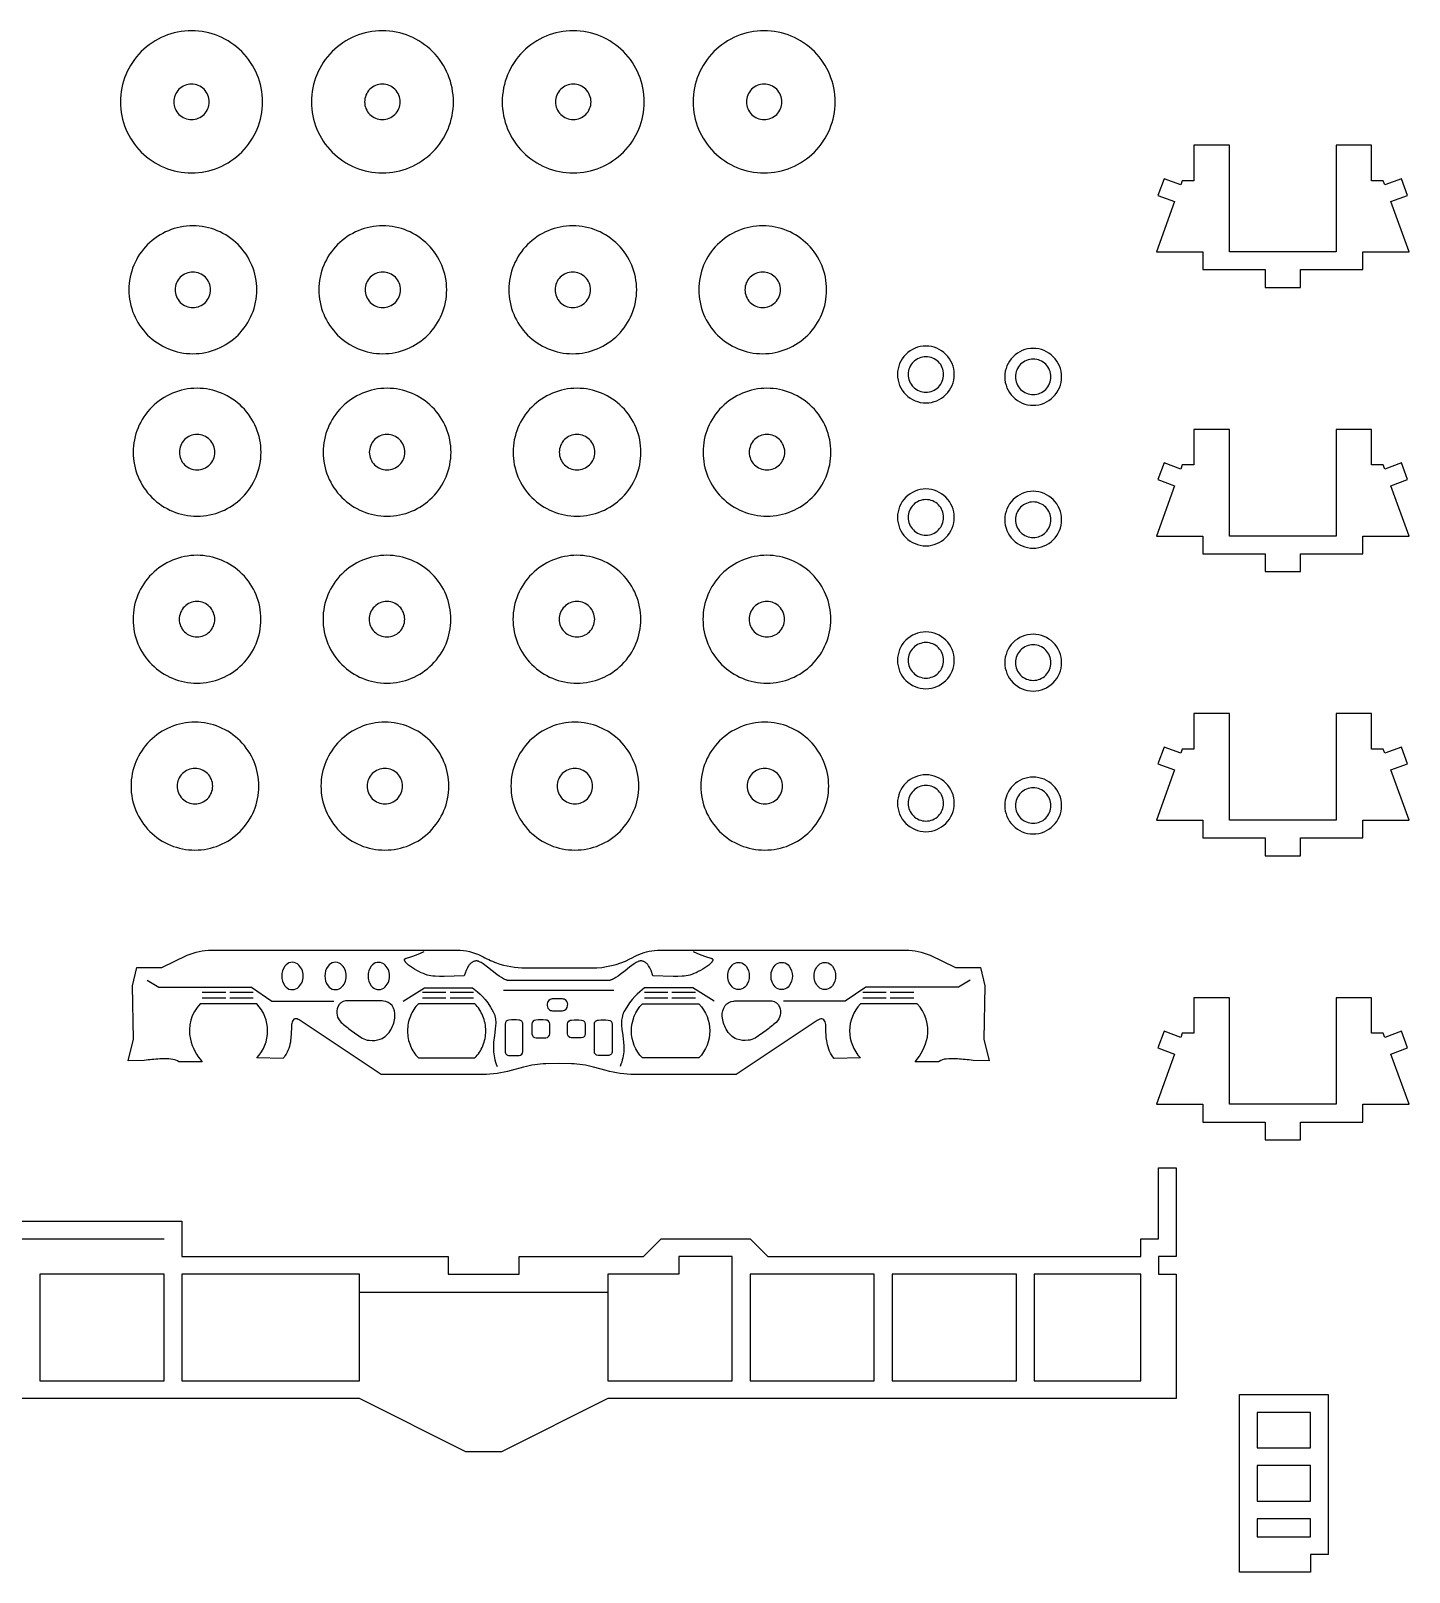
# Model space of a CAD drawing. Extents: x -80 to 87, y -38 to 108.
# Drawn here: x 7.25 to 46.06, y 34.99 to 78.38 of the extents above; entities that cross this region are included whole.
import ezdxf

# ---------------------------------------------------------------- set-up
doc = ezdxf.new("R2010")
doc.units = 0
doc.header["$MEASUREMENT"] = 0
doc.layers.get('0').update_dxf_attribs({"linetype": 'CONTINUOUS'})
doc.layers.add('ENGRAVE', color=1, linetype='CONTINUOUS')

msp = doc.modelspace()

# ---------------------------------------------------------------- linework, layer by layer
for points in [[(9.775, 76.384, 0.414214), (11.775, 74.384, 0.414214), (13.775, 76.384, 0.414214), (11.775, 78.384, 0.414214)], [(15.149, 76.384, 0.414214), (17.149, 74.384, 0.414214), (19.149, 76.384, 0.414214), (17.149, 78.384, 0.414214)], [(20.523, 76.384, 0.414214), (22.523, 74.384, 0.414214), (24.523, 76.384, 0.414214), (22.523, 78.384, 0.414214)], [(25.897, 76.384, 0.414214), (27.897, 74.384, 0.414214), (29.897, 76.384, 0.414214), (27.897, 78.384, 0.414214)], [(11.275, 76.384, 0.414214), (11.775, 75.884, 0.414214), (12.275, 76.384, 0.414214), (11.775, 76.884, 0.414214)], [(16.649, 76.384, 0.414214), (17.149, 75.884, 0.414214), (17.649, 76.384, 0.414214), (17.149, 76.884, 0.414214)], [(22.023, 76.384, 0.414214), (22.523, 75.884, 0.414214), (23.023, 76.384, 0.414214), (22.523, 76.884, 0.414214)], [(27.397, 76.384, 0.414214), (27.897, 75.884, 0.414214), (28.397, 76.384, 0.414214), (27.897, 76.884, 0.414214)], [(10.012, 71.093, 0.414214), (11.812, 69.293, 0.414214), (13.612, 71.093, 0.414214), (11.812, 72.893, 0.414214)], [(15.36, 71.093, 0.414214), (17.16, 69.293, 0.414214), (18.96, 71.093, 0.414214), (17.16, 72.893, 0.414214)], [(20.709, 71.093, 0.414214), (22.509, 69.293, 0.414214), (24.309, 71.093, 0.414214), (22.509, 72.893, 0.414214)], [(26.057, 71.093, 0.414214), (27.857, 69.293, 0.414214), (29.657, 71.093, 0.414214), (27.857, 72.893, 0.414214)], [(11.312, 71.093, 0.414214), (11.812, 70.593, 0.414214), (12.312, 71.093, 0.414214), (11.812, 71.593, 0.414214)], [(16.66, 71.093, 0.414214), (17.16, 70.593, 0.414214), (17.66, 71.093, 0.414214), (17.16, 71.593, 0.414214)], [(22.009, 71.093, 0.414214), (22.509, 70.593, 0.414214), (23.009, 71.093, 0.414214), (22.509, 71.593, 0.414214)], [(27.357, 71.093, 0.414214), (27.857, 70.593, 0.414214), (28.357, 71.093, 0.414214), (27.857, 71.593, 0.414214)], [(31.652, 68.709, 0.414214), (32.452, 67.909, 0.414214), (33.252, 68.709, 0.414214), (32.452, 69.509, 0.414214)], [(34.673, 68.643, 0.414214), (35.473, 67.843, 0.414214), (36.273, 68.643, 0.414214), (35.473, 69.443, 0.414214)], [(31.952, 68.709, 0.414214), (32.452, 68.209, 0.414214), (32.952, 68.709, 0.414214), (32.452, 69.209, 0.414214)], [(34.973, 68.643, 0.414214), (35.473, 68.143, 0.414214), (35.973, 68.643, 0.414214), (35.473, 69.143, 0.414214)], [(10.132, 66.52, 0.414214), (11.932, 64.72, 0.414214), (13.732, 66.52, 0.414214), (11.932, 68.32, 0.414214)], [(15.481, 66.52, 0.414214), (17.281, 64.72, 0.414214), (19.081, 66.52, 0.414214), (17.281, 68.32, 0.414214)], [(20.829, 66.52, 0.414214), (22.629, 64.72, 0.414214), (24.429, 66.52, 0.414214), (22.629, 68.32, 0.414214)], [(26.178, 66.52, 0.414214), (27.978, 64.72, 0.414214), (29.778, 66.52, 0.414214), (27.978, 68.32, 0.414214)], [(11.432, 66.52, 0.414214), (11.932, 66.02, 0.414214), (12.432, 66.52, 0.414214), (11.932, 67.02, 0.414214)], [(16.781, 66.52, 0.414214), (17.281, 66.02, 0.414214), (17.781, 66.52, 0.414214), (17.281, 67.02, 0.414214)], [(22.129, 66.52, 0.414214), (22.629, 66.02, 0.414214), (23.129, 66.52, 0.414214), (22.629, 67.02, 0.414214)], [(27.478, 66.52, 0.414214), (27.978, 66.02, 0.414214), (28.478, 66.52, 0.414214), (27.978, 67.02, 0.414214)], [(31.652, 64.685, 0.414214), (32.452, 63.885, 0.414214), (33.252, 64.685, 0.414214), (32.452, 65.485, 0.414214)], [(31.952, 64.685, 0.414214), (32.452, 64.185, 0.414214), (32.952, 64.685, 0.414214), (32.452, 65.185, 0.414214)], [(34.673, 64.619, 0.414214), (35.473, 63.819, 0.414214), (36.273, 64.619, 0.414214), (35.473, 65.419, 0.414214)], [(34.973, 64.619, 0.414214), (35.473, 64.119, 0.414214), (35.973, 64.619, 0.414214), (35.473, 65.119, 0.414214)], [(10.129, 61.818, 0.414214), (11.929, 60.018, 0.414214), (13.729, 61.818, 0.414214), (11.929, 63.618, 0.414214)], [(15.477, 61.818, 0.414214), (17.277, 60.018, 0.414214), (19.077, 61.818, 0.414214), (17.277, 63.618, 0.414214)], [(20.826, 61.818, 0.414214), (22.626, 60.018, 0.414214), (24.426, 61.818, 0.414214), (22.626, 63.618, 0.414214)], [(26.174, 61.818, 0.414214), (27.974, 60.018, 0.414214), (29.774, 61.818, 0.414214), (27.974, 63.618, 0.414214)], [(11.429, 61.818, 0.414214), (11.929, 61.318, 0.414214), (12.429, 61.818, 0.414214), (11.929, 62.318, 0.414214)], [(16.777, 61.818, 0.414214), (17.277, 61.318, 0.414214), (17.777, 61.818, 0.414214), (17.277, 62.318, 0.414214)], [(22.126, 61.818, 0.414214), (22.626, 61.318, 0.414214), (23.126, 61.818, 0.414214), (22.626, 62.318, 0.414214)], [(27.474, 61.818, 0.414214), (27.974, 61.318, 0.414214), (28.474, 61.818, 0.414214), (27.974, 62.318, 0.414214)], [(31.652, 60.661, 0.414214), (32.452, 59.861, 0.414214), (33.252, 60.661, 0.414214), (32.452, 61.461, 0.414214)], [(34.673, 60.596, 0.414214), (35.473, 59.796, 0.414214), (36.273, 60.596, 0.414214), (35.473, 61.396, 0.414214)], [(31.952, 60.661, 0.414214), (32.452, 60.161, 0.414214), (32.952, 60.661, 0.414214), (32.452, 61.161, 0.414214)], [(34.973, 60.596, 0.414214), (35.473, 60.096, 0.414214), (35.973, 60.596, 0.414214), (35.473, 61.096, 0.414214)], [(10.071, 57.119, 0.414214), (11.871, 55.319, 0.414214), (13.671, 57.119, 0.414214), (11.871, 58.919, 0.414214)], [(15.419, 57.119, 0.414214), (17.219, 55.319, 0.414214), (19.019, 57.119, 0.414214), (17.219, 58.919, 0.414214)], [(20.768, 57.119, 0.414214), (22.568, 55.319, 0.414214), (24.368, 57.119, 0.414214), (22.568, 58.919, 0.414214)], [(26.116, 57.119, 0.414214), (27.916, 55.319, 0.414214), (29.716, 57.119, 0.414214), (27.916, 58.919, 0.414214)], [(11.371, 57.119, 0.414214), (11.871, 56.619, 0.414214), (12.371, 57.119, 0.414214), (11.871, 57.619, 0.414214)], [(16.719, 57.119, 0.414214), (17.219, 56.619, 0.414214), (17.719, 57.119, 0.414214), (17.219, 57.619, 0.414214)], [(22.068, 57.119, 0.414214), (22.568, 56.619, 0.414214), (23.068, 57.119, 0.414214), (22.568, 57.619, 0.414214)], [(27.416, 57.119, 0.414214), (27.916, 56.619, 0.414214), (28.416, 57.119, 0.414214), (27.916, 57.619, 0.414214)], [(31.652, 56.637, 0.414214), (32.452, 55.837, 0.414214), (33.252, 56.637, 0.414214), (32.452, 57.437, 0.414214)], [(34.673, 56.572, 0.414214), (35.473, 55.772, 0.414214), (36.273, 56.572, 0.414214), (35.473, 57.372, 0.414214)], [(31.952, 56.637, 0.414214), (32.452, 56.137, 0.414214), (32.952, 56.637, 0.414214), (32.452, 57.137, 0.414214)], [(34.973, 56.572, 0.414214), (35.473, 56.072, 0.414214), (35.973, 56.572, 0.414214), (35.473, 57.072, 0.414214)], [(22.111, 52.001), (23.047, 52.001, 0.116434), (24.116, 52.254, -0.014534), (24.372, 52.379, -0.10173), (24.968, 52.501), (31.885, 52.501, -0.101969), (32.57, 52.36), (33.281, 52.015), (33.99, 52.014), (34.112, 51.501), (34.082, 49.995), (34.234, 49.384), (33.783, 49.398, 0.01525), (33.338, 49.44, 0.047155), (33.023, 49.435, 0.124128), (32.825, 49.37), (32.809, 49.358), (32.146, 49.358, 0.136318), (32.493, 50.056, 0.240433), (32.203, 50.992), (30.612, 50.992, 0.402477), (30.612, 49.466), (29.869, 49.451, -0.124258), (29.669, 49.896, -0.049232), (29.638, 50.283, 0.047949), (29.631, 50.413, 0.129502), (29.578, 50.543, 0.329737), (29.468, 50.562, 0.064362), (29.387, 50.519), (27.111, 49.001), (24.245, 49.001, -0.062798), (23.448, 49.11), (23.097, 49.211, 0.051481), (22.469, 49.301), (22.111, 49.309), (21.753, 49.301, 0.051481), (21.125, 49.211), (20.774, 49.11, -0.062798), (19.977, 49.001), (17.111, 49.001), (14.835, 50.519, 0.133161), (14.717, 50.571, 0.346872), (14.619, 50.503, 0.092978), (14.587, 50.372, -0.029152), (14.566, 49.968, -0.112877), (14.406, 49.523, -0.024716), (14.354, 49.451), (13.611, 49.466, 0.402478), (13.611, 50.992), (12.019, 50.992, 0.256286), (11.743, 49.996, 0.125261), (12.077, 49.358), (11.413, 49.358, 0.127087), (11.252, 49.426, 0.049686), (11.02, 49.445), (10.885, 49.44, 0.01525), (10.439, 49.398), (9.988, 49.384), (10.14, 49.995), (10.111, 51.501), (10.233, 52.014), (10.942, 52.015), (11.653, 52.36, -0.101969), (12.337, 52.501), (19.254, 52.501, -0.116435), (19.93, 52.342, 0.033296), (20.361, 52.144, 0.087105), (21.176, 52.001)], [(17.111, 51.074), (16.111, 51.074, 0.294301), (15.895, 50.908, 0.31771), (15.989, 50.469, 0.023635), (16.27, 50.242), (16.575, 50.027, 0.125755), (16.778, 49.964, 0.107926), (17.09, 49.992, 0.181572), (17.394, 50.274, 0.105194), (17.502, 50.634, 0.181486), (17.422, 50.939, 0.202093), (17.18, 51.069, 0.029313)], [(24.162, 50.229, -0.193944), (24.469, 50.992), (26.06, 50.992, -0.402477), (26.06, 49.466), (24.469, 49.466, -0.193944)], [(27.111, 51.074), (28.111, 51.074, -0.294301), (28.327, 50.908, -0.317708), (28.234, 50.469, -0.023634), (27.953, 50.242), (27.647, 50.027, -0.125756), (27.444, 49.964, -0.107927), (27.133, 49.992, -0.181573), (26.829, 50.274, -0.105192), (26.72, 50.634, -0.181486), (26.8, 50.939, -0.202092), (27.042, 51.069, -0.029314)], [(20.993, 50.534, 0.012664), (20.713, 50.534, 0.399321), (20.606, 50.421), (20.606, 49.647, 0.414318), (20.719, 49.534, 0.012657), (20.999, 49.534, 0.399323), (21.106, 49.647), (21.106, 50.421, 0.414315)], [(21.748, 50.534, 0.012665), (21.468, 50.534, 0.399323), (21.361, 50.421, 0.012688), (21.361, 50.141, 0.399327), (21.474, 50.034, 0.012657), (21.754, 50.034, 0.399321), (21.861, 50.147, 0.012647), (21.861, 50.427, 0.399321)], [(22.474, 50.534, -0.012665), (22.754, 50.534, -0.399323), (22.861, 50.421, -0.012606), (22.861, 50.141, -0.399314), (22.748, 50.034, -0.012657), (22.468, 50.034, -0.399323), (22.361, 50.147, -0.012688), (22.361, 50.427, -0.399327)], [(23.23, 50.534, -0.012666), (23.51, 50.534, -0.399326), (23.617, 50.421), (23.617, 49.647, -0.414316), (23.504, 49.534, -0.012656), (23.224, 49.534, -0.399322), (23.117, 49.647), (23.117, 50.421, -0.414317)]]:
    msp.add_lwpolyline(points, format="xyb", close=True)
for points in [[(42.5, 71.161), (43, 71.161), (43, 71.661), (44.75, 71.661), (44.75, 72.161), (46.059, 72.161), (45.544, 73.577), (46.014, 73.748), (45.843, 74.217), (45.373, 74.046), (45.331, 74.161), (45, 74.161), (45, 75.161), (44, 75.161), (44, 72.161), (42.5, 72.161), (41, 72.161), (41, 75.161), (40, 75.161), (40, 74.161), (39.669, 74.161), (39.627, 74.046), (39.157, 74.217), (38.986, 73.748), (39.456, 73.577), (38.941, 72.161), (40.25, 72.161), (40.25, 71.661), (42, 71.661), (42, 71.161)], [(42.5, 63.161), (43, 63.161), (43, 63.661), (44.75, 63.661), (44.75, 64.161), (46.059, 64.161), (45.544, 65.577), (46.014, 65.748), (45.843, 66.217), (45.373, 66.046), (45.331, 66.161), (45, 66.161), (45, 67.161), (44, 67.161), (44, 64.161), (42.5, 64.161), (41, 64.161), (41, 67.161), (40, 67.161), (40, 66.161), (39.669, 66.161), (39.627, 66.046), (39.157, 66.217), (38.986, 65.748), (39.456, 65.577), (38.941, 64.161), (40.25, 64.161), (40.25, 63.661), (42, 63.661), (42, 63.161)], [(42.5, 55.161), (43, 55.161), (43, 55.661), (44.75, 55.661), (44.75, 56.161), (46.059, 56.161), (45.544, 57.577), (46.014, 57.748), (45.843, 58.217), (45.373, 58.046), (45.331, 58.161), (45, 58.161), (45, 59.161), (44, 59.161), (44, 56.161), (42.5, 56.161), (41, 56.161), (41, 59.161), (40, 59.161), (40, 58.161), (39.669, 58.161), (39.627, 58.046), (39.157, 58.217), (38.986, 57.748), (39.456, 57.577), (38.941, 56.161), (40.25, 56.161), (40.25, 55.661), (42, 55.661), (42, 55.161)], [(20.061, 50.229), (20.059, 50.284), (20.055, 50.338), (20.049, 50.392), (20.039, 50.445), (20.028, 50.497), (20.014, 50.548), (19.997, 50.598), (19.979, 50.647), (19.958, 50.695), (19.934, 50.741), (19.909, 50.787), (19.882, 50.83), (19.853, 50.873), (19.822, 50.914), (19.789, 50.954), (19.754, 50.992), (18.162, 50.992), (18.128, 50.954), (18.095, 50.914), (18.064, 50.873), (18.034, 50.83), (18.007, 50.787), (17.982, 50.741), (17.959, 50.695), (17.938, 50.647), (17.919, 50.598), (17.903, 50.548), (17.888, 50.497), (17.877, 50.445), (17.868, 50.392), (17.861, 50.338), (17.857, 50.284), (17.856, 50.229), (17.857, 50.174), (17.861, 50.119), (17.868, 50.066), (17.877, 50.013), (17.888, 49.961), (17.903, 49.91), (17.919, 49.86), (17.938, 49.811), (17.959, 49.763), (17.982, 49.716), (18.007, 49.671), (18.034, 49.627), (18.064, 49.585), (18.095, 49.543), (18.128, 49.504), (18.162, 49.466), (19.754, 49.466), (19.789, 49.504), (19.822, 49.543), (19.853, 49.585), (19.882, 49.627), (19.909, 49.671), (19.934, 49.716), (19.958, 49.763), (19.979, 49.811), (19.997, 49.86), (20.014, 49.91), (20.028, 49.961), (20.039, 50.013), (20.049, 50.066), (20.055, 50.119), (20.059, 50.174)], [(42.5, 47.161), (43, 47.161), (43, 47.661), (44.75, 47.661), (44.75, 48.161), (46.059, 48.161), (45.544, 49.577), (46.014, 49.748), (45.843, 50.217), (45.373, 50.046), (45.331, 50.161), (45, 50.161), (45, 51.161), (44, 51.161), (44, 48.161), (42.5, 48.161), (41, 48.161), (41, 51.161), (40, 51.161), (40, 50.161), (39.669, 50.161), (39.627, 50.046), (39.157, 50.217), (38.986, 49.748), (39.456, 49.577), (38.941, 48.161), (40.25, 48.161), (40.25, 47.661), (42, 47.661), (42, 47.161)], [(23.5, 43.375), (23.5, 40.375), (27, 40.375), (27, 43.875), (25.5, 43.875), (25.5, 43.375)], [(7.5, 43.375), (7.5, 40.375), (11, 40.375), (11, 43.375)], [(11.5, 43.375), (11.5, 40.375), (16.5, 40.375), (16.5, 43.375)], [(27.5, 43.375), (27.5, 40.375), (31, 40.375), (31, 43.375)], [(31.5, 43.375), (31.5, 40.375), (35, 40.375), (35, 43.375)], [(35.5, 43.375), (35.5, 40.375), (38.5, 40.376), (38.5, 43.376)], [(43.782, 39.989), (43.782, 35.989), (43.782, 35.489), (43.282, 35.489), (43.282, 34.989), (41.282, 34.989), (41.282, 39.989)], [(43.282, 38.489), (43.282, 39.489), (41.782, 39.489), (41.782, 38.489)], [(43.282, 36.989), (43.282, 37.989), (41.782, 37.989), (41.782, 36.989)], [(43.282, 35.989), (43.282, 36.489), (41.782, 36.489), (41.782, 35.989)]]:
    msp.add_lwpolyline(points, close=True)
msp.add_lwpolyline([(-2.5, 44.875), (11.5, 44.875), (11.5, 43.875), (19, 43.876), (19, 43.376), (21, 43.376), (21, 43.876), (24.5, 43.875), (25, 44.375), (27.5, 44.375), (28, 43.875), (38.5, 43.876), (38.5, 44.376), (39, 44.376), (39, 46.376), (39.5, 46.376), (39.5, 43.876), (39, 43.876), (39, 43.376), (39.5, 43.376), (39.5, 39.876), (23.5, 39.875), (20.5, 38.375), (19.5, 38.375), (16.5, 39.875), (-30.5, 39.876)])
at = {"layer": 'ENGRAVE'}
for points in [[(14.916, 51.774, 0.241137), (14.759, 52.114, 0.41503), (14.403, 52.047, 0.328882), (14.403, 51.501, 0.415031), (14.759, 51.434, 0.241139)], [(16.131, 51.774, 0.241138), (15.974, 52.114, 0.41503), (15.618, 52.047, 0.32888), (15.618, 51.501, 0.415031), (15.974, 51.434, 0.241139)], [(17.346, 51.774, 0.241139), (17.189, 52.114, 0.41503), (16.834, 52.047, 0.32888), (16.834, 51.501, 0.41503), (17.189, 51.434, 0.241139)], [(26.876, 51.774, -0.241141), (27.034, 52.114, -0.41503), (27.389, 52.047, -0.328882), (27.389, 51.501, -0.415031), (27.034, 51.434, -0.24114)], [(28.092, 51.774, -0.241141), (28.249, 52.114, -0.415032), (28.604, 52.047, -0.328883), (28.604, 51.501, -0.415031), (28.249, 51.434, -0.241141)], [(29.307, 51.774, -0.241139), (29.464, 52.114, -0.415032), (29.819, 52.047, -0.328883), (29.819, 51.501, -0.415031), (29.464, 51.434, -0.241136)], [(22.216, 51.129, 0.012664), (21.932, 51.129, 0.399322), (21.791, 50.981, 0.233968), (21.834, 50.839, 0.199378), (21.939, 50.795, 0.012668), (22.223, 50.795, 0.399322), (22.364, 50.944, 0.233968), (22.321, 51.086, 0.199379)]]:
    msp.add_lwpolyline(points, format="xyb", close=True, dxfattribs=at)
for points in [[(25.901, 52.467), (26.003, 52.418), (26.114, 52.369), (26.242, 52.322), (26.397, 52.276), (26.407, 52.273), (26.411, 52.272), (26.416, 52.27), (26.42, 52.268), (26.424, 52.266), (26.427, 52.264), (26.431, 52.262), (26.434, 52.26), (26.436, 52.257), (26.439, 52.255), (26.44, 52.254), (26.441, 52.253), (26.442, 52.251), (26.443, 52.25), (26.444, 52.249), (26.445, 52.247), (26.446, 52.246), (26.446, 52.245), (26.447, 52.243), (26.448, 52.242), (26.448, 52.24), (26.449, 52.239), (26.449, 52.237), (26.449, 52.236), (26.45, 52.234), (26.45, 52.233), (26.45, 52.231), (26.45, 52.23), (26.45, 52.228), (26.45, 52.227), (26.45, 52.223), (26.45, 52.22), (26.45, 52.217), (26.449, 52.213), (26.448, 52.21), (26.447, 52.206), (26.445, 52.202), (26.444, 52.199), (26.442, 52.195), (26.438, 52.187), (26.433, 52.179), (26.427, 52.171), (26.421, 52.163), (26.414, 52.154), (26.398, 52.137), (26.38, 52.119), (26.36, 52.1), (26.337, 52.081), (26.287, 52.043), (26.231, 52.005), (26.171, 51.967), (26.108, 51.931), (26.044, 51.897), (25.981, 51.866), (25.919, 51.84), (25.862, 51.818), (25.835, 51.809), (25.81, 51.802), (25.759, 51.789), (25.706, 51.78), (25.65, 51.772), (25.591, 51.765), (25.468, 51.758), (25.337, 51.756), (24.767, 51.783), (24.712, 51.932), (24.697, 51.967), (24.681, 52.001), (24.663, 52.033), (24.645, 52.063), (24.635, 52.077), (24.625, 52.091), (24.614, 52.104), (24.603, 52.116), (24.592, 52.128), (24.58, 52.138), (24.567, 52.148), (24.554, 52.158), (24.541, 52.166), (24.527, 52.174), (24.512, 52.18), (24.497, 52.186), (24.481, 52.191), (24.464, 52.194), (24.447, 52.197), (24.428, 52.198), (24.424, 52.199), (24.419, 52.198), (24.414, 52.198), (24.409, 52.198), (24.399, 52.196), (24.388, 52.194), (24.377, 52.191), (24.366, 52.187), (24.354, 52.182), (24.342, 52.177), (24.317, 52.165), (24.29, 52.151), (24.234, 52.115), (24.111, 52.026), (23.981, 51.923), (23.848, 51.82), (23.783, 51.772), (23.719, 51.73), (23.689, 51.711), (23.659, 51.694), (23.63, 51.679), (23.602, 51.667), (23.589, 51.662), (23.575, 51.657), (23.562, 51.653), (23.55, 51.65), (23.537, 51.647), (23.525, 51.646), (23.514, 51.645), (23.508, 51.645), (23.502, 51.645), (22.111, 51.645), (20.72, 51.645), (20.715, 51.645), (20.709, 51.645), (20.697, 51.646), (20.685, 51.647), (20.673, 51.65), (20.66, 51.653), (20.647, 51.657), (20.634, 51.662), (20.62, 51.667), (20.592, 51.679), (20.563, 51.694), (20.534, 51.711), (20.503, 51.73), (20.44, 51.772), (20.375, 51.82), (20.242, 51.923), (20.111, 52.026), (19.988, 52.115), (19.932, 52.151), (19.906, 52.165), (19.881, 52.177), (19.868, 52.182), (19.857, 52.187), (19.845, 52.191), (19.834, 52.194), (19.824, 52.196), (19.813, 52.198), (19.808, 52.198), (19.803, 52.198), (19.799, 52.199), (19.794, 52.198), (19.776, 52.197), (19.759, 52.194), (19.742, 52.191), (19.726, 52.186), (19.71, 52.18), (19.696, 52.174), (19.682, 52.166), (19.668, 52.158), (19.655, 52.148), (19.642, 52.138), (19.631, 52.128), (19.619, 52.116), (19.608, 52.104), (19.597, 52.091), (19.587, 52.077), (19.577, 52.063), (19.559, 52.033), (19.542, 52.001), (19.526, 51.967), (19.511, 51.932), (19.455, 51.783), (18.886, 51.756), (18.755, 51.758), (18.631, 51.765), (18.573, 51.772), (18.517, 51.78), (18.463, 51.789), (18.413, 51.802), (18.387, 51.809), (18.36, 51.818), (18.303, 51.84), (18.242, 51.866), (18.179, 51.897), (18.115, 51.931), (18.052, 51.967), (17.992, 52.005), (17.936, 52.043), (17.885, 52.081), (17.863, 52.1), (17.842, 52.119), (17.824, 52.137), (17.808, 52.154), (17.801, 52.163), (17.795, 52.171), (17.789, 52.179), (17.785, 52.187), (17.78, 52.195), (17.779, 52.199), (17.777, 52.202), (17.776, 52.206), (17.775, 52.21), (17.774, 52.213), (17.773, 52.217), (17.772, 52.22), (17.772, 52.223), (17.772, 52.227), (17.772, 52.228), (17.772, 52.23), (17.772, 52.231), (17.772, 52.233), (17.773, 52.234), (17.773, 52.236), (17.773, 52.237), (17.774, 52.239), (17.774, 52.24), (17.775, 52.242), (17.775, 52.243), (17.776, 52.245), (17.777, 52.246), (17.778, 52.247), (17.778, 52.249), (17.779, 52.25), (17.78, 52.251), (17.781, 52.253), (17.782, 52.254), (17.784, 52.255), (17.786, 52.257), (17.789, 52.26), (17.792, 52.262), (17.795, 52.264), (17.799, 52.266), (17.803, 52.268), (17.807, 52.27), (17.811, 52.272), (17.816, 52.273), (17.826, 52.276), (17.98, 52.322), (18.109, 52.369), (18.219, 52.418), (18.321, 52.467)], [(10.526, 51.653), (10.851, 51.463), (13.462, 51.463), (14.04, 51.065), (15.783, 51.065)], [(33.697, 51.653), (33.371, 51.463), (30.761, 51.463), (30.183, 51.065), (28.439, 51.065)], [(12.077, 51.317), (12.737, 51.317)], [(12.851, 51.317), (13.511, 51.317)], [(17.736, 51.061), (18.33, 51.438), (19.69, 51.438), (19.828, 51.329), (19.898, 51.267), (19.969, 51.196), (20.041, 51.113), (20.116, 51.015), (20.192, 50.899), (20.272, 50.761), (20.281, 50.742), (20.29, 50.724), (20.298, 50.705), (20.305, 50.686), (20.312, 50.667), (20.318, 50.648), (20.327, 50.609), (20.333, 50.57), (20.338, 50.53), (20.34, 50.49), (20.34, 50.45), (20.336, 50.367), (20.327, 50.281), (20.302, 50.101), (20.28, 49.907), (20.275, 49.804), (20.276, 49.698), (20.279, 49.643), (20.285, 49.587), (20.293, 49.529), (20.304, 49.471), (20.318, 49.411), (20.336, 49.35), (20.356, 49.288), (20.381, 49.225)], [(18.279, 51.317), (18.939, 51.317)], [(19.053, 51.317), (19.713, 51.317)], [(23.665, 51.364), (22.111, 51.364), (20.557, 51.364)], [(26.487, 51.061), (25.893, 51.438), (24.532, 51.438), (24.395, 51.329), (24.325, 51.267), (24.254, 51.196), (24.181, 51.113), (24.107, 51.015), (24.03, 50.899), (23.951, 50.761), (23.941, 50.742), (23.932, 50.724), (23.924, 50.705), (23.917, 50.686), (23.911, 50.667), (23.905, 50.648), (23.896, 50.609), (23.889, 50.57), (23.885, 50.53), (23.882, 50.49), (23.882, 50.45), (23.886, 50.367), (23.895, 50.281), (23.92, 50.101), (23.942, 49.907), (23.948, 49.804), (23.947, 49.698), (23.943, 49.643), (23.937, 49.587), (23.929, 49.529), (23.918, 49.471), (23.904, 49.411), (23.887, 49.35), (23.866, 49.288), (23.842, 49.225)], [(24.528, 51.317), (25.188, 51.317)], [(25.302, 51.317), (25.962, 51.317)], [(30.674, 51.317), (31.334, 51.317)], [(31.448, 51.317), (32.108, 51.317)], [(12.737, 51.148), (12.077, 51.148)], [(13.511, 51.148), (12.851, 51.148)], [(18.939, 51.148), (18.279, 51.148)], [(19.713, 51.148), (19.053, 51.148)], [(25.188, 51.148), (24.528, 51.148)], [(25.962, 51.148), (25.302, 51.148)], [(31.334, 51.148), (30.674, 51.148)], [(32.108, 51.148), (31.448, 51.148)], [(-2, 44.375), (11, 44.375)], [(16.5, 42.875), (23.5, 42.875)]]:
    msp.add_lwpolyline(points, dxfattribs=at)

doc.saveas('drawing.dxf')
